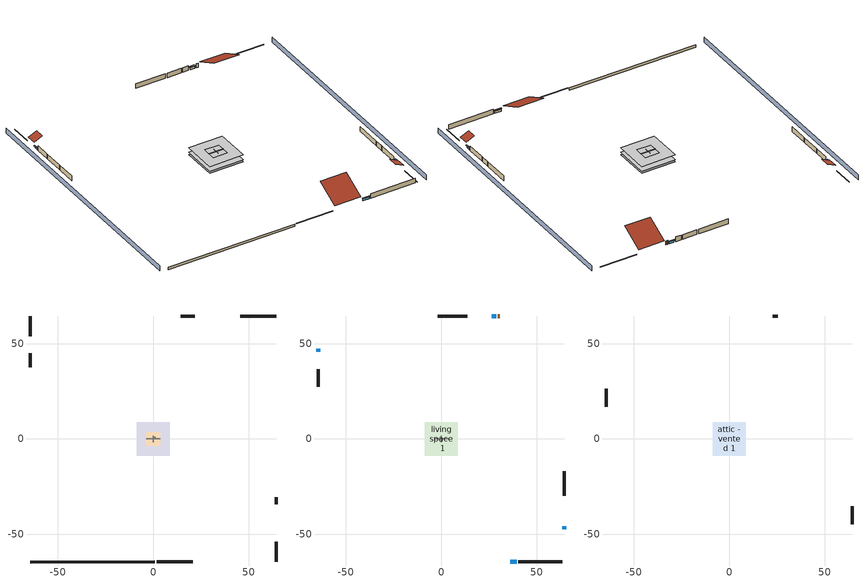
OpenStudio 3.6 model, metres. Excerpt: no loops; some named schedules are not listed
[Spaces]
garage 1
 floor foundation (Slab1 construction): -3.66,-3.66 -3.66,3.66 3.66,3.66 3.66,-3.66 z0
 wall outside (Wall1 construction): -64.44,44.91 -64.44,37.59 z0.3:2.74
 wall outside (Wall2 construction): 21.77,64.44 14.46,64.44 z0.3:2.74
 wall outside (Wall12 construction): 64.44,-34.23 64.44,-30.57 z0.3:2.74
 wall to living space 1 (Wall5 construction Reversed): -3.66,0 3.66,0 z0.3:2.74
 wall to living space 1 (Wall6 construction Reversed): 0,-1.83 0,1.83 z0.3:2.74
crawlspace - vented 1
 floor foundation (Slab2 construction): -8.77,-8.77 -8.77,8.77 8.77,8.77 8.77,-8.77 z-0.91
 wall outside (RimJoist1 construction): 1.83,-64.44 20.73,-64.44 z0.3:0.61
 wall outside (RimJoist2 construction): -64.44,64.44 -64.44,53.93 z0.3:0.61
 wall outside (RimJoist3 construction): 64.44,64.44 45.55,64.44 z0.3:0.61
 wall outside (RimJoist4 construction): 64.44,-64.44 64.44,-53.93 z0.3:0.61
 wall foundation (FoundationWall1 construction): -64.44,-64.44 0.91,-64.44 z-0.91:0.3
central ac airloop ret air space
 floor adiabatic (AdiabaticConst): 0,0 0,1 1,1 1,0 z0
 wall adiabatic (AdiabaticConst): 0,1 0,0 1,0 1,1 0,1 z0:1
 ceiling adiabatic (AdiabaticConst): 1,0 1,1 0,1 0,0 z1
living space 1
 floor to crawlspace - vented 1 (Floor2 construction): -8.77,-8.77 -8.77,8.77 8.77,8.77 8.77,-8.77 z0.3
 wall outside (Wall3 construction): 40.46,-64.44 63.51,-64.44 z0.3:2.74
 wall outside (Wall4 construction): -64.44,36.66 -64.44,27.29 z0.3:2.74
 wall outside (Wall7 construction): 13.53,64.44 -1.89,64.44 z0.3:2.74
 wall outside (Wall8 construction): 64.44,-29.64 64.44,-16.83 z0.3:2.74
 wall outside (AdiabaticWallConstruction): 36.26,-64.44 39.53,-64.44 z0.3:1.4; -64.44,47.33 -64.44,45.84 z0.3:1.28; 28.73,64.44 26.37,64.44 z0.3:1.37; 64.44,-47.33 64.44,-45.61 z0.3:1.46
 wall outside (AdiabaticWallConstruction 1): 30.58,64.44 29.66,64.44 z0.3:2.34
 window (WindowConstruction): 36.26,-64.44 39.53,-64.44 z0.3:1.4
 window (WindowConstruction 1): -64.44,47.33 -64.44,45.84 z0.3:1.28
 window (WindowConstruction 2): 28.73,64.44 26.37,64.44 z0.3:1.37
 window (WindowConstruction 3): 64.44,-47.33 64.44,-45.61 z0.3:1.46
 door (Door): 30.58,64.44 29.66,64.44 z0.3:2.34
attic - vented 1
 floor to garage 1 (Floor1 construction): -3.66,-3.66 -3.66,3.66 3.66,3.66 3.66,-3.66 z2.74
 floor to living space 1 (Floor3 construction Reversed): -8.77,-8.77 -8.77,8.77 8.77,8.77 8.77,-8.77 z2.74
 wall outside (Wall9 construction): -64.44,26.36 -64.44,16.84 z0.3:2.74
 wall outside (Wall10 construction): 64.44,-44.68 64.44,-35.16 z0.3:2.74
 wall outside (Wall11 construction): 25.45,64.44 22.7,64.44 z0.3:2.74
 roof outside (Roof1 construction): 35.33,-64.44,2.74 35.33,-52.22,8.86 21.66,-52.22,8.86 21.66,-64.44,2.74
 roof outside (Roof2 construction): -64.44,48.26,2.74 -60.21,48.26,4.86 -60.21,53,4.86 -64.44,53,2.74
 roof outside (Roof3 construction): 64.44,-48.26,2.74 60.21,-48.26,4.86 60.21,-53,4.86 64.44,-53,2.74
 roof outside (Roof4 construction): 31.51,64.44,2.74 31.51,52.72,8.61 44.62,52.72,8.61 44.62,64.44,2.74
shading: 36.26,-64.44 39.53,-64.44 z0.3:1.4; -64.44,47.33 -64.44,45.84 z0.3:1.28; 28.73,64.44 26.37,64.44 z0.3:1.37; 64.44,-47.33 64.44,-45.61 z0.3:1.46; 69.02,-64.44 69.02,64.44 / -69.02,64.44 -69.02,-64.44 z0:2.74; 39.83,-64.44 35.95,-64.44 35.95,-65.05 39.83,-65.05 z1.71; -64.44,45.53 -64.44,47.64 -65.05,47.64 -65.05,45.53 z1.58; 26.07,64.44 29.04,64.44 29.04,65.05 26.07,65.05 z1.68; 64.44,-45.3 64.44,-47.64 65.05,-47.64 65.05,-45.3 z1.77
[Site]
Danville Faa Ap_VA_USA: Latitude {deg}=36.57; Longitude {deg}=-79.33; Time Zone {hr}=-5; Elevation {m}=176; Terrain=Suburbs
[Site:GroundTemperature:Shallow]
10.9213, 9.12279, 8.97877, 9.83224, 13.2584, 16.6687, 19.6252, 21.4981, 21.6572, 20.1339, 17.2528, 13.9472
[Site:GroundTemperature:Deep]
15.1518, 15.1518, 15.1518, 15.1518, 15.1518, 15.1518, 15.1518, 15.1518, 15.1518, 15.1518, 15.1518, 15.1518
[Site:WaterMainsTemperature]
Calculation Method=Schedule; Temperature Schedule=mains temperature schedule
[Building]
Building 1
[Material] Roughness=Rough
Name | Thickness {m} | Conductivity {W/m-K} | Density {kg/m3} | Specific Heat {J/kg-K} | Thermal Absorptance | Solar Absorptance | Visible Absorptance
metal surfacing | 0.000508 | 50.0403 | 7801.74 | 460.57 | 0.9 | 0.9 | 0.9
roof rigid ins | 0.00396442 | 0.029427 | 32.04 | 1214.23 | 0.9 | 0.7 | 0.7
osb sheathing 0.5 in. | 0.0127 | 0.115458 | 512.64 | 1214.23 | 0.9 | 0.6 | 0.6
wood siding | 0.0254 | 0.102417 | 544.68 | 1172.36 | 0.9 | 0.85 | 0.85
osb sheathing 0.5 in. 1 | 0.0127 | 0.115458 | 512.64 | 1214.23 | 0.9 | 0.7 | 0.7
wall stud and cavity | 0.1397 | 0.727959 | 139.0536 | 1170.24 | 0.9 | 0.6 | 0.6
wall stud and cavity 1 | 0.1397 | 0.0951301 | 139.0536 | 1170.24 | 0.9 | 0.7 | 0.7
gypsum board | 0.0127 | 0.160291 | 801 | 837.4 | 0.9 | 0.6 | 0.6
osb sheathing 0.5 in. 2; osb sheathing 0.5 in. 3 | 0.0127 | 0.115458 | 512.64 | 1214.23
wall stud and cavity 2 | 0.1397 | 0.0856282 | 139.0536 | 1170.24 | 0.9 | 0.7 | 0.7
rim joist stud and cavity | 0.0508 | 0.178688 | 50.32683 | 1063.81 | 0.9 | 0.6 | 0.6
ceiling stud and cavity | 0.1397 | 1.39189 | 65.682 | 1177.47 | 0.9 | 0.7 | 0.7
floor stud and cavity | 0.1397 | 0.236196 | 92.3553 | 1139.71 | 0.9 | 0.7 | 0.7
floor rigid ins | 0.051816 | 0.029427 | 32.04 | 1214.23 | 0.9 | 0.7 | 0.7
osb sheathing 0.75 in. | 0.01905 | 0.115458 | 512.64 | 1214.23 | 0.9 | 0.7 | 0.7
floor covering | 0.0127 | 0.0433444 | 54.468 | 1339.84 | 0.9 | 0.6 | 0.6
ceiling loosefill ins | 0.169333 | 0.0480833 | 16.02 | 1046.75 | 0.9 | 0.7 | 0.7
ceiling stud and cavity 1 | 0.1397 | 0.0824711 | 65.682 | 1177.47 | 0.9 | 0.7 | 0.7
concrete 4.0 in. | 0.1016 | 1.803125 | 2242.8 | 837.4 | 0.9 | 0.7 | 0.7
concrete 8.0 in. | 0.2032 | 1.803125 | 2242.8 | 837.4 | 0.9 | 0.7 | 0.7
soil 0.5 in. | 0.0127 | 1.731 | 1842.3 | 418.7 | 0.9 | 0.7 | 0.7
wood siding 1; wood siding 2 | 0.0254 | 0.102417 | 544.68 | 1172.36
wall rigid ins | 0.512978 | 0.029427 | 32.04 | 1214.23 | 0.9 | 0.7 | 0.7
wall stud and cavity 3 | 0.0889 | 0.380278 | 52.3479 | 1209.89 | 0.9 | 0.7 | 0.7
door material | 0.04445 | 0.0612267 | 512.64 | 1214.23 | 0.9 | 0.7 | 0.7
wall stud and cavity 4 | 0.0889 | 0.391764 | 83.0341 | 1211.67 | 0.9 | 0.7 | 0.7
furniture material living space 1; furniture material garage 1 | 0.1524 | 0.115458 | 640.8 | 1214.23 | 0.9 | 0.6 | 0.6
[Construction]
Roof1 construction; Roof2 construction; Roof3 construction; Roof4 construction: metal surfacing, roof rigid ins, osb sheathing 0.5 in.
Wall1 construction; Wall2 construction; Wall9 construction; Wall10 construction; Wall11 construction; Wall12 construction: wood siding, osb sheathing 0.5 in. 1, wall stud and cavity
Wall3 construction; Wall4 construction; Wall7 construction; Wall8 construction: wood siding, osb sheathing 0.5 in. 1, wall stud and cavity 1, gypsum board
Wall5 construction Reversed: gypsum board, wall stud and cavity 2, osb sheathing 0.5 in. 2
Wall6 construction Reversed: gypsum board, wall stud and cavity 2, osb sheathing 0.5 in. 3
RimJoist1 construction; RimJoist2 construction; RimJoist3 construction; RimJoist4 construction: wood siding, rim joist stud and cavity
Floor1 construction: ceiling stud and cavity
Floor2 construction: floor stud and cavity, floor rigid ins, osb sheathing 0.75 in., floor covering
Floor3 construction Reversed: gypsum board, ceiling stud and cavity 1, ceiling loosefill ins
Slab1 construction: concrete 4.0 in.
FoundationWall1 construction: concrete 8.0 in.
Slab2 construction: soil 0.5 in.
WindowConstruction; WindowConstruction 1; WindowConstruction 2; WindowConstruction 3: WindowMaterial
AdiabaticWallConstruction: wood siding 1, wall rigid ins, wall stud and cavity 3, gypsum board
Door: door material
AdiabaticWallConstruction 1: wood siding 2, wall rigid ins, wall stud and cavity 3, gypsum board
PartitionWallConstruction: gypsum board, wall stud and cavity 4, gypsum board
furniture construction living space 1: furniture material living space 1
furniture construction garage 1: furniture material garage 1
AdiabaticConst: Adiabatic
[WindowMaterial:SimpleGlazingSystem]
WindowMaterial: U-Factor {W/m2-K}=2.78222; Solar Heat Gain Coefficient=0.56
[Material:NoMass]
Adiabatic: Roughness=Rough; Thermal Resistance {m2-K/W}=176.1
[ThermalZone] Use Ideal Air Loads=No
Name | Volume {m3} | Thermostat
living space | 749.83 | living space temperature setpoint
attic - vented | 511.285
garage | 130.484
crawlspace - vented | 374.915
central ac airloop ret air zone | 1
[Sizing:Zone] Zone Cooling Design Supply Air Temperature Input Method=SupplyAirTemperature; Zone Cooling Design Supply Air Temperature {C}=14; Zone Cooling Design Supply Air Temperature Difference {deltaC}=11.11; Zone Heating Design Supply Air Temperature Input Method=SupplyAirTemperature; Zone Heating Design Supply Air Temperature {C}=40; Zone Heating Design Supply Air Temperature Difference {deltaC}=11.11; Zone Cooling Design Supply Air Humidity Ratio {kg-H2O/kg-air}=0.0085; Zone Heating Design Supply Air Humidity Ratio {kg-H2O/kg-air}=0.008; Cooling Design Air Flow Method=DesignDay; Heating Design Air Flow Method=DesignDay; Account for Dedicated Outdoor Air System=No; Dedicated Outdoor Air System Control Strategy=NeutralSupplyAir; Dedicated Outdoor Air Low Setpoint Temperature for Design {C}=autosize; Dedicated Outdoor Air High Setpoint Temperature for Design {C}=autosize; Zone Load Sizing Method=Sensible Load Only No Latent Load; Zone Latent Cooling Design Supply Air Humidity Ratio Input Method=HumidityRatioDifference; Zone Cooling Design Supply Air Humidity Ratio Difference {kgWater/kgDryAir}=0.005; Zone Latent Heating Design Supply Air Humidity Ratio Input Method=HumidityRatioDifference; Zone Humidification Design Supply Air Humidity Ratio Difference {kgWater/kgDryAir}=0.005
attic - vented; garage; crawlspace - vented; central ac airloop ret air zone
[Space]
Name | Thermal Zone
living space 1 | living space
attic - vented 1 | attic - vented
garage 1 | garage
crawlspace - vented 1 | crawlspace - vented
central ac airloop ret air space | central ac airloop ret air zone
[ThermostatSetpoint:DualSetpoint]
living space temperature setpoint: Heating Setpoint Temperature Schedule=heating setpoint; Cooling Setpoint Temperature Schedule=cooling setpoint
[Foundation:Kiva] Wall Depth Below Slab {m}=0.2032
Name | Initial Indoor Air Temperature {C} | Wall Height Above Grade {m}
Foundation Kiva 1 | 8.52361 | 0.1016
Foundation Kiva 2 | 4.11569 | 0.3048
[Foundation:Kiva:Settings]
Soil Conductivity {W/m-K}=1.731; Soil Density {kg/m3}=1842.3; Soil Specific Heat {J/kg-K}=418.7; Ground Solar Absorptivity=0.9; Ground Thermal Absorptivity=0.9; Ground Surface Roughness {m}=0.03; Far-Field Width {m}=40; Deep-Ground Boundary Condition=ZeroFlux; Deep-Ground Depth {m}=40; Minimum Cell Dimension {m}=0.2; Maximum Cell Growth Coefficient=3; Simulation Timestep=Timestep
[SurfaceProperty:ExposedFoundationPerimeter] Exposed Perimeter Calculation Method=TotalExposedPerimeter
Name | Total Exposed Perimeter {m}
Slab1 | 18.288
Slab2 | 65.34912
[EnergyManagementSystem:Actuator]
Name | Actuated Component | Actuated Component Type | Actuated Component Control Type | Zone or Space
fixedwindow0_actuator | Window1 | Surface | View Factor To Ground
fixedwindow1_actuator | Window2 | Surface | View Factor To Ground
fixedwindow2_actuator | Window3 | Surface | View Factor To Ground
fixedwindow3_actuator | Window4 | Surface | View Factor To Ground
water_heater_ec_adj_act | water heater EC adjustment | OtherEquipment | Power Level | living space 1
central_ac_airloop_0_SupSensLkToLv_equip_act | central_ac_airloop_0_SupSensLkToLv equip | OtherEquipment | Power Level | living space 1
central_ac_airloop_0_SupLatLkToLv_equip_act | central_ac_airloop_0_SupLatLkToLv equip | OtherEquipment | Power Level | living space 1
central_ac_airloop_0_SupCondToLv_equip_act | central_ac_airloop_0_SupCondToLv equip | OtherEquipment | Power Level | living space 1
central_ac_airloop_0_RetCondToRP_equip_act | central_ac_airloop_0_RetCondToRP equip | OtherEquipment | Power Level | central ac airloop ret air space
central_ac_airloop_0_RetSensLkToRP_equip_act | central_ac_airloop_0_RetSensLkToRP equip | OtherEquipment | Power Level | central ac airloop ret air space
central_ac_airloop_0_RetLatLkToRP_equip_act | central_ac_airloop_0_RetLatLkToRP equip | OtherEquipment | Power Level | central ac airloop ret air space
central_ac_airloop_0_SupCondToDZ_equip_act | central_ac_airloop_0_SupCondToDZ equip | OtherEquipment | Power Level | crawlspace - vented 1
central_ac_airloop_0_RetCondToDZ_equip_act | central_ac_airloop_0_RetCondToDZ equip | OtherEquipment | Power Level | crawlspace - vented 1
central_ac_airloop_0_SupSensLkToDZ_equip_act | central_ac_airloop_0_SupSensLkToDZ equip | OtherEquipment | Power Level | crawlspace - vented 1
central_ac_airloop_0_SupLatLkToDZ_equip_act | central_ac_airloop_0_SupLatLkToDZ equip | OtherEquipment | Power Level | crawlspace - vented 1
central_ac_airloop_0_ZoneMixDZToLv_mix_act | central_ac_airloop_0_ZoneMixDZToLv mix | ZoneMixing | Air Exchange Flow Rate
central_ac_airloop_0_ZoneMixLvToDZ_mix_act | central_ac_airloop_0_ZoneMixLvToDZ mix | ZoneMixing | Air Exchange Flow Rate
natural_vent_flow_act | natural vent flow | Zone Infiltration | Air Exchange Flow Rate
whole_house_fan_flow_act | whole house fan flow | Zone Infiltration | Air Exchange Flow Rate
whole_house_fan_act | whole house fan | ElectricEquipment | Electricity Rate | living space 1
whole_house_fan_mix_act | whole house fan mix | ZoneMixing | Air Exchange Flow Rate
mech_vent_house_fan_cfis_act | mech vent house fan cfis | ElectricEquipment | Electricity Rate | living space 1
infil_flow_act | infil flow | Zone Infiltration | Air Exchange Flow Rate
mech_vent_house_fan_sensible_load_equip_act | mech vent house fan sensible load equip | OtherEquipment | Power Level | living space 1
mech_vent_house_fan_latent_load_equip_act | mech vent house fan latent load equip | OtherEquipment | Power Level | living space 1
[EnergyManagementSystem:Sensor]
Name | Output Variable or Output Meter Index Key | Output Variable or Output Meter
fixedwindow_shading_coefficient | trans schedule winter=0.85 summer=0.7 | Schedule Value
cool_season | cooling season schedule | Schedule Value
out_pb_s |  | Site Outdoor Air Barometric Pressure
out_wt_s |  | Site Outdoor Air Humidity Ratio
site_vw_s |  | Site Wind Speed
central_ac_airloop_AH_MFR_s | Node 7 | System Node Mass Flow Rate
central_ac_airloop_AH_VFR_s | Node 7 | System Node Current Density Volume Flow Rate
central_ac_airloop_AH_Tout_s | Node 7 | System Node Temperature
central_ac_airloop_AH_Wout_s | Node 7 | System Node Humidity Ratio
central_ac_airloop_RA_T_s | Node 10 | System Node Temperature
central_ac_airloop_Ra_W_s | Node 10 | System Node Humidity Ratio
central_ac_airloop_0_DZ_T_s | crawlspace - vented | Zone Air Temperature
central_ac_airloop_0_DZ_W_s | crawlspace - vented | Zone Mean Air Humidity Ratio
natural_vent_s | natural vent schedule | Schedule Value
htg_sp_s | heating setpoint | Schedule Value
clg_sp_s | cooling setpoint | Schedule Value
mech_vent_range_fan_0_sch_s | mech vent range fan 0 schedule | Schedule Value
mech_vent_bath_fan_0_sch_s | mech vent bath fan 0 schedule | Schedule Value
clothes_dryer_exhaust_0_sch_s | clothes_dryer | Schedule Value
htg_load_liv |  | Heating:EnergyTransfer:Zone:LIVING SPACE
clg_load_liv |  | Cooling:EnergyTransfer:Zone:LIVING SPACE
htg_load_tot |  | Heating:EnergyTransfer
clg_load_tot |  | Cooling:EnergyTransfer
[EnergyManagementSystem:Program]
fixedwindow_view_factor_to_ground_program: Set fixedwindow0_actuator = 0.5*fixedwindow_shading_coefficient; Set fixedwindow1_actuator = 0.5*fixedwindow_shading_coefficient; Set fixedwindow2_actuator = 0.5*fixedwindow_shading_coefficient; Set fixedwindow3_actuator = 0.5*fixedwindow_shading_coefficient
central_ac_supply_fan_disaggregate_program: Set central_ac_supply_fan_clg = 0; If central_ac_clg_coil_s > 0; Set central_ac_supply_fan_clg = central_ac_supply_fan_s; EndIf
unit_heater_supply_fan_disaggregate_program: Set unit_heater_supply_fan_primary_htg = 0; If unit_heater_htg_coil_s > 0; Set unit_heater_supply_fan_primary_htg = unit_heater_supply_fan_s; EndIf
water_heater_EC_adj: Set dhw_e_cons = water_heater_energy + water_heater_on_cycle_parasitic + water_heater_off_cycle_parasitic; Set water_heater_ec_adj_act = 0.0 * dhw_e_cons; Set ec_adj_energy = water_heater_ec_adj_act * 3600 * SystemTimeStep
central_ac_airloop_0_duct_program: Set central_ac_airloop_AH_MFR = central_ac_airloop_AH_MFR_s; Set central_ac_airloop_Fan_RTF = 0; Set central_ac_airloop_Fan_RTF = central_ac_airloop_Fan_RTF + central_ac_airloop_Fan_RTF_s; Set central_ac_airloop_AH_VFR = central_ac_airloop_AH_VFR_s; Set central_ac_airloop_AH_Tout = central_ac_airloop_AH_Tout_s; Set central_ac_airloop_AH_Wout = central_ac_airloop_AH_Wout_s; Set central_ac_airloop_RA_T = central_ac_airloop_RA_T_s; Set central_ac_airloop_Ra_W = central_ac_airloop_Ra_W_s; Set central_ac_airloop_0_DZ_T = central_ac_airloop_0_DZ_T_s; Set central_ac_airloop_0_DZ_W = central_ac_airloop_0_DZ_W_s; Run central_ac_airloop_0_duct_subroutine; Set central_ac_airloop_0_SupSensLkToLv_equip_act = central_ac_airloop_0_SupSensLkToLv; Set central_ac_airloop_0_SupLatLkToLv_equip_act = central_ac_airloop_0_SupLatLkToLv; Set central_ac_airloop_0_SupCondToLv_equip_act = central_ac_airloop_0_SupCondToLv; Set central_ac_airloop_0_RetSensLkToRP_equip_act = central_ac_airloop_0_RetSensLkToRP; Set central_ac_airloop_0_RetLatLkToRP_equip_act = central_ac_airloop_0_RetLatLkToRP; Set central_ac_airloop_0_RetCondToRP_equip_act = central_ac_airloop_0_RetCondToRP; Set central_ac_airloop_0_RetCondToDZ_equip_act = central_ac_airloop_0_RetCondToDZ; Set central_ac_airloop_0_SupCondToDZ_equip_act = central_ac_airloop_0_SupCondToDZ; Set central_ac_airloop_0_SupSensLkToDZ_equip_act = central_ac_airloop_0_SupSensLkToDZ; Set central_ac_airloop_0_SupLatLkToDZ_equip_act = central_ac_airloop_0_SupLatLkToDZ; Set central_ac_airloop_0_ZoneMixDZToLv_mix_act = central_ac_airloop_0_ZoneMixDZToLv; Set central_ac_airloop_0_ZoneMixLvToDZ_mix_act = central_ac_airloop_0_ZoneMixLvToDZ
natural_vent_program: Set Tin = airflow_tin_s; Set Tout = airflow_tt_s; Set Wout = out_wt_s; Set Pbar = out_pb_s; Set Phiout = (@RhFnTdbWPb Tout Wout Pbar); Set MaxHR = 0.0115; Set MaxRH = 0.7; Set Tnvsp = (htg_sp_s + clg_sp_s) / 2; Set NVavail = natural_vent_s; Set ClgSsnAvail = cool_season; Set natural_vent_flow_act = 0; Set whole_house_fan_flow_act = 0; Set whole_house_fan_mix_act = 0; Set whole_house_fan_act = 0; If ((Wout < MaxHR) && (Phiout < MaxRH) && (Tin > Tout) && (Tin > Tnvsp) && (ClgSsnAvail > 0)); Set WHF_Flow = 0; Set Adj = (Tin-Tnvsp)/(Tin-Tout); Set Adj = (@Min Adj 1); Set Adj = (@Max Adj 0); If (WHF_Flow > 0); Set whole_house_fan_flow_act = WHF_Flow*Adj; Set whole_house_fan_mix_act = WHF_Flow*Adj; Set WHF_W = 0; Set whole_house_fan_act = WHF_W*Adj; ElseIf (NVavail > 0); Set NVArea = 3843.0085720320003; Set Cs = 8.963020389461627e-05; Set Cw = 6.158219665777789e-05; Set Tdiff = Tin-Tout; Set dT = (@Abs Tdiff); Set Vwind = site_vw_s; Set SGNV = NVArea*Adj*((((Cs*dT)+(Cw*(Vwind^2)))^0.5)/1000); Set MaxNV = 4.165722765312; Set natural_vent_flow_act = (@Min SGNV MaxNV); EndIf; EndIf
infil_program: Set p_m = 0.14; Set p_s = 0.22; Set s_m = 270; Set s_s = 370; Set z_m = 9.99744; Set z_s = 2.4384; Set f_t = (((s_m/z_m)^p_m)*((z_s/s_s)^p_s)); Set Tdiff = airflow_tin_s-airflow_tt_s; Set dT = @Abs Tdiff; Set c = 0.1148; Set Cs = 0.07; Set Cw = 0.1254; Set n = 0.65; Set sft = (f_t*0.7000000000000001); Set temp1 = ((c*Cw)*((sft*site_vw_s)^(2*n)))^2; Set Qinf = (((c*Cs*(dT^n))^2)+temp1)^0.5; Set Qinf = (@Max Qinf 0); Set mech_vent_house_fan_sensible_load_equip_act = 0.0; Set mech_vent_house_fan_latent_load_equip_act = 0.0; Set OASupInPb = out_pb_s; Set OASupInTemp = airflow_tt_s; Set OASupInW = out_wt_s; Set OASupRho = (@RhoAirFnPbTdbW OASupInPb OASupInTemp OASupInW); Set OASupCp = (@CpAirFnW OASupInW); Set OASupInEnth = (@HFnTdbW OASupInTemp OASupInW); Set ZoneTemp = airflow_tin_s; Set ZoneW = airflow_win_s; Set ZoneCp = (@CpAirFnW ZoneW); Set ZoneAirEnth = (@HFnTdbW ZoneTemp ZoneW); Set mech_vent_house_fan_cfis_act = 0.0; Set QWHV_cfis_sup = 0.0; Set QWHV_cfis_suppl_sup = 0.0; Set QWHV_cfis_suppl_exh = 0.0; Set Qrange = 0; Set Qrange = Qrange + 0.04719 * mech_vent_range_fan_0_sch_s; Set Qbath = 0; Set Qbath = Qbath + 0.07079 * mech_vent_bath_fan_0_sch_s; Set Qdryer = 0; Set Qdryer = Qdryer + 0.13885 * clothes_dryer_exhaust_0_sch_s; Set QWHV_sup = 0.0; Set QWHV_exh = 0.0; Set Qexhaust = Qrange + Qbath + Qdryer + QWHV_exh + QWHV_cfis_suppl_exh; Set Qsupply = QWHV_sup + QWHV_cfis_sup + QWHV_cfis_suppl_sup; Set Qfan = (@Max Qexhaust Qsupply); If Qfan > 0; Set Qavg = ((Qexhaust + Qsupply) / 2.0); If ((@Abs (Qexhaust - Qavg)) / Qavg) <= 0.1; Set phi = 1; Else; Set phi = (Qinf / (Qinf + Qfan)); EndIf; Set Qinf_adj = phi * Qinf; Else; Set Qinf_adj = Qinf; EndIf; Set infil_flow_act = Qinf_adj; Set Qload = Qfan; Set Effectiveness_Sens = 0.0; Set Effectiveness_Lat = 0.0; Set Fan_MFR = Qload * OASupRho; Set ZoneInEnth = OASupInEnth; Set ZoneInTemp = OASupInTemp; Set FanTotalToLv = Fan_MFR * (ZoneInEnth - ZoneAirEnth); Set FanSensToLv = Fan_MFR * ZoneCp * (ZoneInTemp - ZoneTemp); Set FanLatToLv = FanTotalToLv - FanSensToLv; Set mech_vent_house_fan_sensible_load_equip_act = mech_vent_house_fan_sensible_load_equip_act + FanSensToLv; Set mech_vent_house_fan_latent_load_equip_act = mech_vent_house_fan_latent_load_equip_act + FanLatToLv
unmet_hours_program: Set htg_unmet_hours = 0; Set clg_unmet_hours = 0; If ((DayOfYear >= 1) && (DayOfYear <= 365)); Set htg_unmet_hours = htg_unmet_hours + zone_htg_unmet_s; EndIf; If ((DayOfYear >= 1) && (DayOfYear <= 365)); Set clg_unmet_hours = clg_unmet_hours + zone_clg_unmet_s; EndIf
total_loads_program: Set loads_htg_tot = 0; Set loads_clg_tot = 0; If htg_load_liv > 0; Set loads_htg_tot = (htg_load_tot - clg_load_tot) * 1.0; ElseIf clg_load_liv > 0; Set loads_clg_tot = (clg_load_tot - htg_load_tot) * 1.0; EndIf
[EnergyManagementSystem:ProgramCallingManager]
fixedwindow_view_factor_to_ground_program calling manager: BeginZoneTimestepAfterInitHeatBalance; fixedwindow_view_factor_to_ground_program
central ac supply fan disaggregate program calling manager: EndOfSystemTimestepBeforeHVACReporting; central_ac_supply_fan_disaggregate_program
unit heater supply fan disaggregate program calling manager: EndOfSystemTimestepBeforeHVACReporting; unit_heater_supply_fan_disaggregate_program
water heater EC_adj ProgramManager: EndOfSystemTimestepBeforeHVACReporting; water_heater_EC_adj
central_ac_airloop_0_duct_program calling manager: EndOfSystemTimestepAfterHVACReporting; central_ac_airloop_0_duct_program
natural_vent_program calling manager: BeginZoneTimestepAfterInitHeatBalance; natural_vent_program
infil_program calling manager: BeginZoneTimestepAfterInitHeatBalance; infil_program
unmet_hours_program calling manager: EndOfZoneTimestepBeforeZoneReporting; unmet_hours_program
total_loads_program calling manager: EndOfZoneTimestepAfterZoneReporting; total_loads_program
[InternalMass:Definition] Design Level Calculation Method=SurfaceArea
Name | Construction | Surface Area {m2}
partition wall mass | PartitionWallConstruction | 307.509
furniture mass living space 1 | furniture construction living space 1 | 123.004
furniture mass garage 1 | furniture construction garage 1 | 5.35122
[InternalMass] Multiplier=1
Name | Internal Mass Definition | Space or SpaceType
partition wall mass | partition wall mass | living space 1
furniture mass living space 1 | furniture mass living space 1 | living space 1
furniture mass garage 1 | furniture mass garage 1 | garage 1
[External:File]
External File 1: File=C:/Users/ylou2/Desktop/resstock-3.1.0/national_baseline/run4/run/in.schedules.csv
[People:Definition]
occupants: Number of People Calculation Method=People; Number of People {people}=2; Fraction Radiant=0.314171; Sensible Heat Fraction=0.56303; Carbon Dioxide Generation Rate {m3/s-W}=0; Enable ASHRAE 55 Comfort Warnings=No; Mean Radiant Temperature Calculation Type=ZoneAveraged
[People]
occupants: People Definition=occupants; Space or SpaceType=living space 1; Number of People Schedule=occupants; Activity Level Schedule=occupants activity schedule; Multiplier=1
[EnergyManagementSystem:OutputVariable] Type of Data in Variable=Summed; Update Frequency=SystemTimestep; Units=J
Name | EMS Variable | EMS Program or Subroutine
central ac supply fan clg disaggregate | central_ac_supply_fan_clg | central_ac_supply_fan_disaggregate_program
unit heater supply fan htg primary disaggregate | unit_heater_supply_fan_primary_htg | unit_heater_supply_fan_disaggregate_program
water heater EC adjustment outvar | ec_adj_energy | water_heater_EC_adj
[ElectricEquipment:Definition] Design Level Calculation Method=EquipmentLevel
Name | Design Level {W} | Fraction Latent | Fraction Radiant | Fraction Lost
ceiling fan | 20.9507 | 0 | 0.558 | 0
clothes washer | 392.924 | 0.03 | 0.162 | 0.7
clothes dryer | 288.295 | 0.0164787 | 0.0801128 | 0.85
fridge | 65.0889 | 0 | 0.6 | 0
cooking range | 67.1987 | 0.161847 | 0.382892 | 0.2
misc plug loads | 596.314 | 0.021 | 0.558 | 0.049
whole house fan; mech vent house fan | 0 | 0 | 0 | 1
mech vent house fan cfis | 0 | 0 | 0 | 0
mech vent range fan 0 | 30 | 0 | 0 | 1
mech vent bath fan 0 | 45 | 0 | 0 | 1
[ElectricEquipment] Space or SpaceType=living space 1
Name | Electric Equipment Definition | Schedule
ceiling fan | ceiling fan | ceiling_fan
clothes washer | clothes washer | clothes_washer
clothes dryer | clothes dryer | clothes_dryer
fridge | fridge | fridge
cooking range | cooking range | cooking_range
misc plug loads | misc plug loads | plug_loads_other
whole house fan | whole house fan | Always On Discrete
mech vent house fan | mech vent house fan | mech vent house fan schedule
mech vent house fan cfis | mech vent house fan cfis | mech vent house fan cfis schedule
mech vent range fan 0 | mech vent range fan 0 | mech vent range fan 0 schedule
mech vent bath fan 0 | mech vent bath fan 0 | mech vent bath fan 0 schedule
[OtherEquipment:Definition] Design Level Calculation Method=EquipmentLevel
Name | Design Level {W} | Fraction Latent | Fraction Radiant | Fraction Lost
water heater EC adjustment | 0.01 | 0 | 0 | 1
clothes dryer 2 | 3830.05 | 0.0164787 | 0.0801128 | 0.85
cooking range 2 | 1969.4 | 0.161847 | 0.382892 | 0.2
water sensible | -272.176 | 0 | 0.6 | 0
water latent | 276.169 | 1 | 0 | 0
central_ac_airloop_0_SupSensLkToLv equip; central_ac_airloop_0_SupCondToLv equip; central_ac_airloop_0_RetCondToRP equip; central_ac_airloop_0_RetSensLkToRP equip; central_ac_airloop_0_SupCondToDZ equip; central_ac_airloop_0_RetCondToDZ equip; central_ac_airloop_0_SupSensLkToDZ equip; mech vent house fan sensible load equip | 0 | 0 | 0 | 0
central_ac_airloop_0_SupLatLkToLv equip; central_ac_airloop_0_RetLatLkToRP equip; central_ac_airloop_0_SupLatLkToDZ equip; mech vent house fan latent load equip | 0 | 1 | 0 | 0
[OtherEquipment]
Name | Other Equipment Definition | Space or SpaceType | Schedule | Fuel Type
water heater EC adjustment | water heater EC adjustment | living space 1 | Always On Discrete | NaturalGas
clothes dryer 1 | clothes dryer 2 | living space 1 | clothes_dryer | NaturalGas
cooking range 1 | cooking range 2 | living space 1 | cooking_range | NaturalGas
water sensible | water sensible | living space 1 | hot_water_fixtures | None
water latent | water latent | living space 1 | hot_water_fixtures | None
central_ac_airloop_0_SupSensLkToLv equip | central_ac_airloop_0_SupSensLkToLv equip | living space 1 | Always On Discrete | None
central_ac_airloop_0_SupLatLkToLv equip | central_ac_airloop_0_SupLatLkToLv equip | living space 1 | Always On Discrete | None
central_ac_airloop_0_SupCondToLv equip | central_ac_airloop_0_SupCondToLv equip | living space 1 | Always On Discrete | None
central_ac_airloop_0_RetCondToRP equip | central_ac_airloop_0_RetCondToRP equip | central ac airloop ret air space | Always On Discrete | None
central_ac_airloop_0_RetSensLkToRP equip | central_ac_airloop_0_RetSensLkToRP equip | central ac airloop ret air space | Always On Discrete | None
central_ac_airloop_0_RetLatLkToRP equip | central_ac_airloop_0_RetLatLkToRP equip | central ac airloop ret air space | Always On Discrete | None
central_ac_airloop_0_SupCondToDZ equip | central_ac_airloop_0_SupCondToDZ equip | crawlspace - vented 1 | Always On Discrete | None
central_ac_airloop_0_RetCondToDZ equip | central_ac_airloop_0_RetCondToDZ equip | crawlspace - vented 1 | Always On Discrete | None
central_ac_airloop_0_SupSensLkToDZ equip | central_ac_airloop_0_SupSensLkToDZ equip | crawlspace - vented 1 | Always On Discrete | None
central_ac_airloop_0_SupLatLkToDZ equip | central_ac_airloop_0_SupLatLkToDZ equip | crawlspace - vented 1 | Always On Discrete | None
mech vent house fan sensible load equip | mech vent house fan sensible load equip | living space 1 | Always On Discrete | None
mech vent house fan latent load equip | mech vent house fan latent load equip | living space 1 | Always On Discrete | None
[WaterUse:Equipment:Definition]
clothes washer: Peak Flow Rate {m3/s}=1.31329e-06
[WaterUse:Equipment]
Name | Water Use Equipment Definition | Flow Rate Fraction Schedule
dhw fixtures | dhw fixtures | hot_water_fixtures
dhw distribution waste | dhw distribution waste | hot_water_fixtures
clothes washer | clothes washer | hot_water_clothes_washer
[Lights:Definition] Design Level Calculation Method=LightingLevel; Fraction Radiant=0.6; Fraction Visible=0.2; Return Air Fraction=0
Name | Lighting Level {W}
interior lighting | 1606.26
garage lighting | 48.2442
[Lights] Fraction Replaceable=1
Name | Lights Definition | Space or SpaceType | Schedule
interior lighting | interior lighting | living space 1 | lighting_interior
garage lighting | garage lighting | garage 1 | lighting_garage
[Exterior:Lights:Definition]
exterior lighting: Design Level {W}=95.9975
[Exterior:Lights]
exterior lighting: Exterior Lights Definition=exterior lighting; Schedule=exterior lighting schedule
[AirLoopHVAC:ReturnPlenum]
Air Loop HVAC Return Plenum 1: ThermalZone=central ac airloop ret air zone
[ZoneMixing] Schedule=Always On Continuous; Design Flow Rate Calculation Method=Flow/Zone; Design Flow Rate {m3/s}=0
Name | Zone or Space | Source Zone or Space
central_ac_airloop_0_ZoneMixDZToLv mix | living space | crawlspace - vented
central_ac_airloop_0_ZoneMixLvToDZ mix | crawlspace - vented | living space
whole house fan mix | attic - vented | living space
[SpaceInfiltration:DesignFlowRate] Schedule=Always On Discrete
Name | Space or SpaceType | Design Flow Rate Calculation Method | Design Flow Rate {m3/s} | Air Changes per Hour {1/hr} | Constant Term Coefficient | Temperature Term Coefficient | Velocity Term Coefficient | Velocity Squared Term Coefficient
natural vent flow; whole house fan flow; infil flow | living space 1 | Flow/Space | 0
infil|crawlspace - vented 1 | crawlspace - vented 1 | AirChanges/Hour |  | 2.3519 | 1 | 0 | 0 | 0
[SpaceInfiltration:EffectiveLeakageArea] Schedule=Always On Discrete
Name | Space or SpaceType | Effective Air Leakage Area {cm2} | Stack Coefficient | Wind Coefficient
infil|garage 1 | garage 1 | 214.072 | 0.000145201 | 4.64657e-05
infil|attic - vented 1 | attic - vented 1 | 12032.8 | 0.000594295 | 4.57671e-05
[Schedule:Ruleset]
Name | Default Day Schedule
heating setpoint | heating setpoint default day
cooling setpoint | cooling setpoint default day
fridge | fridge default day
exterior lighting schedule | exterior lighting schedule default day
mech vent range fan 0 schedule | mech vent range fan 0 schedule default day
mech vent bath fan 0 schedule | mech vent bath fan 0 schedule default day
[Schedule:Day]
heating setpoint default day; cooling setpoint default day; fridge default day; exterior lighting schedule default day; mech vent range fan 0 schedule default day; mech vent bath fan 0 schedule default day: 24, 0, 0
heating setpoint allday1: 3, 0, 19.4444, 12, 0, 17.7778, 24, 0, 19.4444
cooling setpoint allday1: 24, 0, 22.2222
fridge allday1; fridge allday12: 1, 0, 0.610949, 2, 0, 0.595675, 3, 0, 0.580401, 4, 0, 0.565128, 6, 0, 0.549854, 7, 0, 0.580401, 8, 0, 0.610949, 10, 0, 0.626223, 12, 0, 0.610949, 15, 0, 0.641496, 16, 0, 0.626223, 17, 0, 0.672044, 18, 0, 0.733139, 19, 0, 0.763686, 20, 0, 0.733139, 21, 0, 0.717865, 22, 0, 0.702591, 23, 0, 0.672044, 24, 0, 0.626223
fridge allday2: 1, 0, 0.609489, 2, 0, 0.594252, 3, 0, 0.579015, 4, 0, 0.563777, 6, 0, 0.54854, 7, 0, 0.579015, 8, 0, 0.609489, 10, 0, 0.624726, 12, 0, 0.609489, 15, 0, 0.639964, 16, 0, 0.624726, 17, 0, 0.670438, 18, 0, 0.731387, 19, 0, 0.761861, 20, 0, 0.731387, 21, 0, 0.71615, 22, 0, 0.700912, 23, 0, 0.670438, 24, 0, 0.624726
fridge allday3: 1, 0, 0.791241, 2, 0, 0.77146, 3, 0, 0.751679, 4, 0, 0.731898, 6, 0, 0.712117, 7, 0, 0.751679, 8, 0, 0.791241, 10, 0, 0.811022, 12, 0, 0.791241, 15, 0, 0.830803, 16, 0, 0.811022, 17, 0, 0.870365, 18, 0, 0.949489, 19, 0, 0.989051, 20, 0, 0.949489, 21, 0, 0.929708, 22, 0, 0.909927, 23, 0, 0.870365, 24, 0, 0.811022
fridge allday6: 1, 0, 0.8, 2, 0, 0.78, 3, 0, 0.76, 4, 0, 0.74, 6, 0, 0.72, 7, 0, 0.76, 8, 0, 0.8, 10, 0, 0.82, 12, 0, 0.8, 15, 0, 0.84, 16, 0, 0.82, 17, 0, 0.88, 18, 0, 0.96, 19, 0, 1, 20, 0, 0.96, 21, 0, 0.94, 22, 0, 0.92, 23, 0, 0.88, 24, 0, 0.82
fridge allday10: 1, 0, 0.679562, 2, 0, 0.662573, 3, 0, 0.645584, 4, 0, 0.628595, 6, 0, 0.611606, 7, 0, 0.645584, 8, 0, 0.679562, 10, 0, 0.696551, 12, 0, 0.679562, 15, 0, 0.71354, 16, 0, 0.696551, 17, 0, 0.747518, 18, 0, 0.815474, 19, 0, 0.849453, 20, 0, 0.815474, 21, 0, 0.798485, 22, 0, 0.781496, 23, 0, 0.747518, 24, 0, 0.696551
fridge allday11: 1, 0, 0.675182, 2, 0, 0.658303, 3, 0, 0.641423, 4, 0, 0.624544, 6, 0, 0.607664, 7, 0, 0.641423, 8, 0, 0.675182, 10, 0, 0.692062, 12, 0, 0.675182, 15, 0, 0.708942, 16, 0, 0.692062, 17, 0, 0.742701, 18, 0, 0.810219, 19, 0, 0.843978, 20, 0, 0.810219, 21, 0, 0.793339, 22, 0, 0.77646, 23, 0, 0.742701, 24, 0, 0.692062
exterior lighting schedule weekday1; exterior lighting schedule weekday12: 5, 0, 0.434959, 6, 0, 0.349858, 7, 0, 0.330947, 8, 0, 0.321491, 9, 0, 0.312035, 10, 0, 0.264757, 11, 0, 0.208024, 12, 0, 0.141834, 13, 0, 0.113467, 15, 0, 0.104012, 16, 0, 0.113467, 17, 0, 0.179657, 18, 0, 0.349858, 19, 0, 0.463325, 20, 0, 0.614615, 21, 0, 0.860461, 22, 0, 0.99284, 23, 0, 0.860461, 24, 0, 0.595704
exterior lighting schedule weekend1; exterior lighting schedule weekend12: 2, 0, 0.434959, 4, 0, 0.425503, 5, 0, 0.434959, 6, 0, 0.425503, 7, 0, 0.416047, 8, 0, 0.38768, 9, 0, 0.340402, 10, 0, 0.283669, 11, 0, 0.226935, 12, 0, 0.15129, 13, 0, 0.113467, 15, 0, 0.104012, 16, 0, 0.113467, 17, 0, 0.179657, 18, 0, 0.359314, 19, 0, 0.45387, 20, 0, 0.567337, 21, 0, 0.784816, 22, 0, 0.926651, 23, 0, 0.803728, 24, 0, 0.557882
exterior lighting schedule weekday2: 5, 0, 0.438095, 6, 0, 0.352381, 7, 0, 0.333333, 8, 0, 0.32381, 9, 0, 0.314286, 10, 0, 0.266667, 11, 0, 0.209524, 12, 0, 0.142857, 13, 0, 0.114286, 15, 0, 0.104762, 16, 0, 0.114286, 17, 0, 0.180952, 18, 0, 0.352381, 19, 0, 0.466667, 20, 0, 0.619048, 21, 0, 0.866667, 22, 0, 1, 23, 0, 0.866667, 24, 0, 0.6
exterior lighting schedule weekend2: 2, 0, 0.438095, 4, 0, 0.428571, 5, 0, 0.438095, 6, 0, 0.428571, 7, 0, 0.419048, 8, 0, 0.390476, 9, 0, 0.342857, 10, 0, 0.285714, 11, 0, 0.228571, 12, 0, 0.152381, 13, 0, 0.114286, 15, 0, 0.104762, 16, 0, 0.114286, 17, 0, 0.180952, 18, 0, 0.361905, 19, 0, 0.457143, 20, 0, 0.571429, 21, 0, 0.790476, 22, 0, 0.933333, 23, 0, 0.809524, 24, 0, 0.561905
exterior lighting schedule weekday3; exterior lighting schedule weekday5: 5, 0, 0.346085, 6, 0, 0.278373, 7, 0, 0.263325, 8, 0, 0.255802, 9, 0, 0.248278, 10, 0, 0.21066, 11, 0, 0.165519, 12, 0, 0.112854, 13, 0, 0.090283, 15, 0, 0.0827594, 16, 0, 0.090283, 17, 0, 0.142948, 18, 0, 0.278373, 19, 0, 0.368656, 20, 0, 0.489033, 21, 0, 0.684646, 22, 0, 0.789976, 23, 0, 0.684646, 24, 0, 0.473986
exterior lighting schedule weekend3; exterior lighting schedule weekend5: 2, 0, 0.346085, 4, 0, 0.338561, 5, 0, 0.346085, 6, 0, 0.338561, 7, 0, 0.331038, 8, 0, 0.308467, 9, 0, 0.270849, 10, 0, 0.225707, 11, 0, 0.180566, 12, 0, 0.120377, 13, 0, 0.090283, 15, 0, 0.0827594, 16, 0, 0.090283, 17, 0, 0.142948, 18, 0, 0.285896, 19, 0, 0.361132, 20, 0, 0.451415, 21, 0, 0.624457, 22, 0, 0.737311, 23, 0, 0.639504, 24, 0, 0.443891
exterior lighting schedule weekday4: 5, 0, 0.344691, 6, 0, 0.277251, 7, 0, 0.262265, 8, 0, 0.254771, 9, 0, 0.247278, 10, 0, 0.209812, 11, 0, 0.164852, 12, 0, 0.112399, 13, 0, 0.0899193, 15, 0, 0.082426, 16, 0, 0.0899193, 17, 0, 0.142372, 18, 0, 0.277251, 19, 0, 0.367171, 20, 0, 0.487063, 21, 0, 0.681888, 22, 0, 0.786794, 23, 0, 0.681888, 24, 0, 0.472076
exterior lighting schedule weekend4: 2, 0, 0.344691, 4, 0, 0.337197, 5, 0, 0.344691, 6, 0, 0.337197, 7, 0, 0.329704, 8, 0, 0.307224, 9, 0, 0.269758, 10, 0, 0.224798, 11, 0, 0.179839, 12, 0, 0.119892, 13, 0, 0.0899193, 15, 0, 0.082426, 16, 0, 0.0899193, 17, 0, 0.142372, 18, 0, 0.284744, 19, 0, 0.359677, 20, 0, 0.449597, 21, 0, 0.621942, 22, 0, 0.734341, 23, 0, 0.636928, 24, 0, 0.442103
exterior lighting schedule weekday6; exterior lighting schedule weekday9: 5, 0, 0.28823, 6, 0, 0.231837, 7, 0, 0.219305, 8, 0, 0.213039, 9, 0, 0.206773, 10, 0, 0.175444, 11, 0, 0.137849, 12, 0, 0.093988, 13, 0, 0.0751904, 15, 0, 0.0689245, 16, 0, 0.0751904, 17, 0, 0.119051, 18, 0, 0.231837, 19, 0, 0.307027, 20, 0, 0.407281, 21, 0, 0.570194, 22, 0, 0.657916, 23, 0, 0.570194, 24, 0, 0.394749
exterior lighting schedule weekend6; exterior lighting schedule weekend9: 2, 0, 0.28823, 4, 0, 0.281964, 5, 0, 0.28823, 6, 0, 0.281964, 7, 0, 0.275698, 8, 0, 0.2569, 9, 0, 0.225571, 10, 0, 0.187976, 11, 0, 0.150381, 12, 0, 0.100254, 13, 0, 0.0751904, 15, 0, 0.0689245, 16, 0, 0.0751904, 17, 0, 0.119051, 18, 0, 0.238103, 19, 0, 0.300761, 20, 0, 0.375952, 21, 0, 0.520067, 22, 0, 0.614055, 23, 0, 0.532598, 24, 0, 0.369686
exterior lighting schedule weekday7: 5, 0, 0.286139, 6, 0, 0.230155, 7, 0, 0.217714, 8, 0, 0.211494, 9, 0, 0.205273, 10, 0, 0.174171, 11, 0, 0.136849, 12, 0, 0.0933061, 13, 0, 0.0746448, 15, 0, 0.0684244, 16, 0, 0.0746448, 17, 0, 0.118188, 18, 0, 0.230155, 19, 0, 0.3048, 20, 0, 0.404326, 21, 0, 0.566057, 22, 0, 0.653142, 23, 0, 0.566057, 24, 0, 0.391885
exterior lighting schedule weekend7: 2, 0, 0.286139, 4, 0, 0.279918, 5, 0, 0.286139, 6, 0, 0.279918, 7, 0, 0.273698, 8, 0, 0.255037, 9, 0, 0.223935, 10, 0, 0.186612, 11, 0, 0.14929, 12, 0, 0.0995265, 13, 0, 0.0746448, 15, 0, 0.0684244, 16, 0, 0.0746448, 17, 0, 0.118188, 18, 0, 0.236375, 19, 0, 0.298579, 20, 0, 0.373224, 21, 0, 0.516294, 22, 0, 0.6096, 23, 0, 0.528734, 24, 0, 0.367004
exterior lighting schedule weekday10: 5, 0, 0.345039, 6, 0, 0.277532, 7, 0, 0.26253, 8, 0, 0.255029, 9, 0, 0.247528, 10, 0, 0.210024, 11, 0, 0.165019, 12, 0, 0.112513, 13, 0, 0.0900102, 15, 0, 0.0825094, 16, 0, 0.0900102, 17, 0, 0.142516, 18, 0, 0.277532, 19, 0, 0.367542, 20, 0, 0.487555, 21, 0, 0.682578, 22, 0, 0.787589, 23, 0, 0.682578, 24, 0, 0.472554
exterior lighting schedule weekend10: 2, 0, 0.345039, 4, 0, 0.337538, 5, 0, 0.345039, 6, 0, 0.337538, 7, 0, 0.330038, 8, 0, 0.307535, 9, 0, 0.270031, 10, 0, 0.225026, 11, 0, 0.18002, 12, 0, 0.120014, 13, 0, 0.0900102, 15, 0, 0.0825094, 16, 0, 0.0900102, 17, 0, 0.142516, 18, 0, 0.285032, 19, 0, 0.360041, 20, 0, 0.450051, 21, 0, 0.622571, 22, 0, 0.735084, 23, 0, 0.637572, 24, 0, 0.44255
exterior lighting schedule weekday11: 5, 0, 0.343994, 6, 0, 0.276691, 7, 0, 0.261734, 8, 0, 0.254256, 9, 0, 0.246778, 10, 0, 0.209387, 11, 0, 0.164519, 12, 0, 0.112172, 13, 0, 0.0897375, 15, 0, 0.0822593, 16, 0, 0.0897375, 17, 0, 0.142084, 18, 0, 0.276691, 19, 0, 0.366428, 20, 0, 0.486078, 21, 0, 0.680509, 22, 0, 0.785203, 23, 0, 0.680509, 24, 0, 0.471122
exterior lighting schedule weekend11: 2, 0, 0.343994, 4, 0, 0.336516, 5, 0, 0.343994, 6, 0, 0.336516, 7, 0, 0.329037, 8, 0, 0.306603, 9, 0, 0.269212, 10, 0, 0.224344, 11, 0, 0.179475, 12, 0, 0.11965, 13, 0, 0.0897375, 15, 0, 0.0822593, 16, 0, 0.0897375, 17, 0, 0.142084, 18, 0, 0.284169, 19, 0, 0.35895, 20, 0, 0.448687, 21, 0, 0.620684, 22, 0, 0.732856, 23, 0, 0.63564, 24, 0, 0.441209
mech vent range fan 0 schedule allday1: 11, 0, 0, 12, 0, 1, 24, 0, 0
mech vent bath fan 0 schedule allday1: 23, 0, 0, 24, 0, 1
[Schedule:Rule] Date Specification Type=DateRange; Start Day=1
Name | Schedule Ruleset | Rule Order | Day Schedule | Apply Sunday | Apply Monday | Apply Tuesday | Apply Wednesday | Apply Thursday | Apply Friday | Apply Saturday | Start Month | End Month | End Day
heating setpoint allday ruleset1 | heating setpoint | 0 | heating setpoint allday1 | Yes | Yes | Yes | Yes | Yes | Yes | Yes | 1 | 12 | 31
cooling setpoint allday ruleset1 | cooling setpoint | 0 | cooling setpoint allday1 | Yes | Yes | Yes | Yes | Yes | Yes | Yes | 1 | 12 | 31
fridge allday ruleset1 | fridge | 6 | fridge allday1 | Yes | Yes | Yes | Yes | Yes | Yes | Yes | 1 | 1 | 31
fridge allday ruleset2 | fridge | 5 | fridge allday2 | Yes | Yes | Yes | Yes | Yes | Yes | Yes | 2 | 2 | 28
fridge allday ruleset3 | fridge | 4 | fridge allday3 | Yes | Yes | Yes | Yes | Yes | Yes | Yes | 3 | 5 | 31
fridge allday ruleset6 | fridge | 3 | fridge allday6 | Yes | Yes | Yes | Yes | Yes | Yes | Yes | 6 | 9 | 30
fridge allday ruleset10 | fridge | 2 | fridge allday10 | Yes | Yes | Yes | Yes | Yes | Yes | Yes | 10 | 10 | 31
fridge allday ruleset11 | fridge | 1 | fridge allday11 | Yes | Yes | Yes | Yes | Yes | Yes | Yes | 11 | 11 | 30
fridge allday ruleset12 | fridge | 0 | fridge allday12 | Yes | Yes | Yes | Yes | Yes | Yes | Yes | 12 | 12 | 31
exterior lighting schedule weekday ruleset1 | exterior lighting schedule | 21 | exterior lighting schedule weekday1 |  | Yes | Yes | Yes | Yes | Yes |  | 1 | 1 | 31
exterior lighting schedule weekend ruleset1 | exterior lighting schedule | 20 | exterior lighting schedule weekend1 | Yes |  |  |  |  |  | Yes | 1 | 1 | 31
exterior lighting schedule weekday ruleset2 | exterior lighting schedule | 19 | exterior lighting schedule weekday2 |  | Yes | Yes | Yes | Yes | Yes |  | 2 | 2 | 28
exterior lighting schedule weekend ruleset2 | exterior lighting schedule | 18 | exterior lighting schedule weekend2 | Yes |  |  |  |  |  | Yes | 2 | 2 | 28
exterior lighting schedule weekday ruleset3 | exterior lighting schedule | 17 | exterior lighting schedule weekday3 |  | Yes | Yes | Yes | Yes | Yes |  | 3 | 3 | 31
exterior lighting schedule weekend ruleset3 | exterior lighting schedule | 16 | exterior lighting schedule weekend3 | Yes |  |  |  |  |  | Yes | 3 | 3 | 31
exterior lighting schedule weekday ruleset4 | exterior lighting schedule | 15 | exterior lighting schedule weekday4 |  | Yes | Yes | Yes | Yes | Yes |  | 4 | 4 | 30
exterior lighting schedule weekend ruleset4 | exterior lighting schedule | 14 | exterior lighting schedule weekend4 | Yes |  |  |  |  |  | Yes | 4 | 4 | 30
exterior lighting schedule weekday ruleset5 | exterior lighting schedule | 13 | exterior lighting schedule weekday5 |  | Yes | Yes | Yes | Yes | Yes |  | 5 | 5 | 31
exterior lighting schedule weekend ruleset5 | exterior lighting schedule | 12 | exterior lighting schedule weekend5 | Yes |  |  |  |  |  | Yes | 5 | 5 | 31
exterior lighting schedule weekday ruleset6 | exterior lighting schedule | 11 | exterior lighting schedule weekday6 |  | Yes | Yes | Yes | Yes | Yes |  | 6 | 6 | 30
exterior lighting schedule weekend ruleset6 | exterior lighting schedule | 10 | exterior lighting schedule weekend6 | Yes |  |  |  |  |  | Yes | 6 | 6 | 30
exterior lighting schedule weekday ruleset7 | exterior lighting schedule | 9 | exterior lighting schedule weekday7 |  | Yes | Yes | Yes | Yes | Yes |  | 7 | 8 | 31
exterior lighting schedule weekend ruleset7 | exterior lighting schedule | 8 | exterior lighting schedule weekend7 | Yes |  |  |  |  |  | Yes | 7 | 8 | 31
exterior lighting schedule weekday ruleset9 | exterior lighting schedule | 7 | exterior lighting schedule weekday9 |  | Yes | Yes | Yes | Yes | Yes |  | 9 | 9 | 30
exterior lighting schedule weekend ruleset9 | exterior lighting schedule | 6 | exterior lighting schedule weekend9 | Yes |  |  |  |  |  | Yes | 9 | 9 | 30
exterior lighting schedule weekday ruleset10 | exterior lighting schedule | 5 | exterior lighting schedule weekday10 |  | Yes | Yes | Yes | Yes | Yes |  | 10 | 10 | 31
exterior lighting schedule weekend ruleset10 | exterior lighting schedule | 4 | exterior lighting schedule weekend10 | Yes |  |  |  |  |  | Yes | 10 | 10 | 31
exterior lighting schedule weekday ruleset11 | exterior lighting schedule | 3 | exterior lighting schedule weekday11 |  | Yes | Yes | Yes | Yes | Yes |  | 11 | 11 | 30
exterior lighting schedule weekend ruleset11 | exterior lighting schedule | 2 | exterior lighting schedule weekend11 | Yes |  |  |  |  |  | Yes | 11 | 11 | 30
exterior lighting schedule weekday ruleset12 | exterior lighting schedule | 1 | exterior lighting schedule weekday12 |  | Yes | Yes | Yes | Yes | Yes |  | 12 | 12 | 31
exterior lighting schedule weekend ruleset12 | exterior lighting schedule | 0 | exterior lighting schedule weekend12 | Yes |  |  |  |  |  | Yes | 12 | 12 | 31
mech vent range fan 0 schedule allday ruleset1 | mech vent range fan 0 schedule | 0 | mech vent range fan 0 schedule allday1 | Yes | Yes | Yes | Yes | Yes | Yes | Yes | 1 | 12 | 31
mech vent bath fan 0 schedule allday ruleset1 | mech vent bath fan 0 schedule | 0 | mech vent bath fan 0 schedule allday1 | Yes | Yes | Yes | Yes | Yes | Yes | Yes | 1 | 12 | 31
[Schedule:File] External File=External File 1; Rows to Skip at Top=1; Number of Hours of Data=8760; Minutes per Item=60
Name | Column Number
occupants | 1
ceiling_fan | 8
clothes_washer | 6
clothes_dryer | 7
cooking_range | 4
hot_water_fixtures | 13
plug_loads_other | 9
lighting_interior | 2
lighting_garage | 3
[Schedule:Constant]
Name | Value
occupants activity schedule | 117.228
Always On Discrete; Always On Continuous; mech vent house fan schedule; mech vent house fan cfis schedule | 1
[Schedule:FixedInterval]
mains temperature schedule: Interval Length {minutes}=1440; Start Month=1; Start Day=1; Value 1=13.0506; Value 2=12.99; Value 3=12.9311; Value 4=12.8739; Value 5=12.8183; Value 6=12.7644; Value 7=12.7122; Value 8=12.6617; Value 9=12.6128; Value 10=12.5661; Value 11=12.5206; Value 12=12.4772; Value 13=12.4356; Value 14=12.3956; Value 15=12.3572; Value 16=12.3211; Value 17=12.2867; Value 18=12.2539; Value 19=12.2228; Value 20=12.1939; Value 21=12.1667; Value 22=12.1417; Value 23=12.1183; Value 24=12.0967; Value 25=12.0772; Value 26=12.0594; Value 27=12.0439; Value 28=12.03; Value 29=12.0178; Value 30=12.0078; Value 31=12; Value 32=11.9933; Value 33=11.9894; Value 34=11.9872; Value 35=11.9867; Value 36=11.9878; Value 37=11.9917; Value 38=11.9967; Value 39=12.0039; Value 40=12.0133; Value 41=12.0244; Value 42=12.0372; Value 43=12.0522; Value 44=12.0689; Value 45=12.0878; Value 46=12.1083; Value 47=12.1311; Value 48=12.155; Value 49=12.1817; Value 50=12.2094; Value 51=12.2394; Value 52=12.2717; Value 53=12.305; Value 54=12.3406; Value 55=12.3778; Value 56=12.4172; Value 57=12.4578; Value 58=12.5006; Value 59=12.545; Value 60=12.5917; Value 61=12.6394; Value 62=12.6894; Value 63=12.7406; Value 64=12.7939; Value 65=12.8483; Value 66=12.905; Value 67=12.9633; Value 68=13.0228; Value 69=13.0844; Value 70=13.1472; Value 71=13.2122; Value 72=13.2783; Value 73=13.3456; Value 74=13.415; Value 75=13.4856; Value 76=13.5578; Value 77=13.6317; Value 78=13.7067; Value 79=13.7833; Value 80=13.8611; Value 81=13.9406; Value 82=14.0211; Value 83=14.1028; Value 84=14.1861; Value 85=14.2706; Value 86=14.3561; Value 87=14.4433; Value 88=14.5317; Value 89=14.6206; Value 90=14.7111; Value 91=14.8028; Value 92=14.8956; Value 93=14.9894; Value 94=15.0839; Value 95=15.18; Value 96=15.2767; Value 97=15.3744; Value 98=15.4733; Value 99=15.5728; Value 100=15.6728; Value 101=15.7744; Value 102=15.8761; Value 103=15.9789; Value 104=16.0828; Value 105=16.1867; Value 106=16.2917; Value 107=16.3972; Value 108=16.5039; Value 109=16.6106; Value 110=16.7178; Value 111=16.8256; Value 112=16.9339; Value 113=17.0428; Value 114=17.1522; Value 115=17.2617; Value 116=17.3717; Value 117=17.4822; Value 118=17.5928; Value 119=17.7039; Value 120=17.815; Value 121=17.9261; Value 122=18.0378; Value 123=18.1494; Value 124=18.2611; Value 125=18.3728; Value 126=18.4844; Value 127=18.5967; Value 128=18.7083; Value 129=18.82; Value 130=18.9317; Value 131=19.0433; Value 132=19.1544; Value 133=19.2656; Value 134=19.3767; Value 135=19.4872; Value 136=19.5978; Value 137=19.7078; Value 138=19.8172; Value 139=19.9267; Value 140=20.0356; Value 141=20.1439; Value 142=20.2517; Value 143=20.3589; Value 144=20.4656; Value 145=20.5717; Value 146=20.6778; Value 147=20.7822; Value 148=20.8867; Value 149=20.9906; Value 150=21.0933; Value 151=21.195; Value 152=21.2967; Value 153=21.3967; Value 154=21.4961; Value 155=21.595; Value 156=21.6928; Value 157=21.7894; Value 158=21.8856; Value 159=21.98; Value 160=22.0739; Value 161=22.1667; Value 162=22.2583; Value 163=22.3489; Value 164=22.4383; Value 165=22.5261; Value 166=22.6133; Value 167=22.6989; Value 168=22.7833; Value 169=22.8667; Value 170=22.9489; Value 171=23.0294; Value 172=23.1083; Value 173=23.1867; Value 174=23.2628; Value 175=23.3383; Value 176=23.4117; Value 177=23.4839; Value 178=23.5544; Value 179=23.6239; Value 180=23.6917; Value 181=23.7578; Value 182=23.8222; Value 183=23.8856; Value 184=23.9467; Value 185=24.0067; Value 186=24.065; Value 187=24.1211; Value 188=24.1761; Value 189=24.2294; Value 190=24.2806; Value 191=24.3306; Value 192=24.3783; Value 193=24.425; Value 194=24.4694; Value 195=24.5122; Value 196=24.5528; Value 197=24.5922; Value 198=24.6294; Value 199=24.665; Value 200=24.6989; Value 201=24.7306; Value 202=24.7606; Value 203=24.7889; Value 204=24.815; Value 205=24.8394; Value 206=24.8617; Value 207=24.8822; Value 208=24.9011; Value 209=24.9178; Value 210=24.9328; Value 211=24.9461; Value 212=24.9572; Value 213=24.9661; Value 214=24.9733; Value 215=24.9789; Value 216=24.9822; Value 217=24.9839; Value 218=24.9833; Value 219=24.9811; Value 220=24.9767; Value 221=24.9706; Value 222=24.9628; Value 223=24.9522; Value 224=24.9406; Value 225=24.9267; Value 226=24.9111; Value 227=24.8933; Value 228=24.8739; Value 229=24.8522; Value 230=24.8289; Value 231=24.8039; Value 232=24.7767; Value 233=24.7478; Value 234=24.7167; Value 235=24.6844; Value 236=24.6494; Value 237=24.6133; Value 238=24.575; Value 239=24.5356; Value 240=24.4933; Value 241=24.45; Value 242=24.405; Value 243=24.3578; Value 244=24.3089; Value 245=24.2583; Value 246=24.2061; Value 247=24.1522; Value 248=24.0967; Value 249=24.0394; Value 250=23.9806; Value 251=23.92; Value 252=23.8583; Value 253=23.7944; Value 254=23.7294; Value 255=23.6622; Value 256=23.5939; Value 257=23.5239; Value 258=23.4528; Value 259=23.38; Value 260=23.3056; Value 261=23.23; Value 262=23.1528; Value 263=23.0744; Value 264=22.9944; Value 265=22.9133; Value 266=22.8306; Value 267=22.7467; Value 268=22.6617; Value 269=22.5756; Value 270=22.4878; Value 271=22.3994; Value 272=22.3094; Value 273=22.2183; Value 274=22.1267; Value 275=22.0333; Value 276=21.9389; Value 277=21.8439; Value 278=21.7478; Value 279=21.6506; Value 280=21.5522; Value 281=21.4533; Value 282=21.3533; Value 283=21.2522; Value 284=21.1511; Value 285=21.0483; Value 286=20.9456; Value 287=20.8417; Value 288=20.7367; Value 289=20.6317; Value 290=20.5256; Value 291=20.4194; Value 292=20.3122; Value 293=20.2044; Value 294=20.0967; Value 295=19.9878; Value 296=19.8789; Value 297=19.7694; Value 298=19.66; Value 299=19.5494; Value 300=19.4389; Value 301=19.3283; Value 302=19.2172; Value 303=19.1061; Value 304=18.9944; Value 305=18.8833; Value 306=18.7717; Value 307=18.6594; Value 308=18.5478; Value 309=18.4361; Value 310=18.3244; Value 311=18.2122; Value 312=18.1006; Value 313=17.9889; Value 314=17.8778; Value 315=17.7667; Value 316=17.6556; Value 317=17.5444; Value 318=17.4339; Value 319=17.3239; Value 320=17.2139; Value 321=17.1044; Value 322=16.9956; Value 323=16.8867; Value 324=16.7789; Value 325=16.6711; Value 326=16.5639; Value 327=16.4572; Value 328=16.3517; Value 329=16.2461; Value 330=16.1417; Value 331=16.0378; Value 332=15.9344; Value 333=15.8317; Value 334=15.73; Value 335=15.6294; Value 336=15.5294; Value 337=15.43; Value 338=15.3317; Value 339=15.2344; Value 340=15.1383; Value 341=15.0428; Value 342=14.9483; Value 343=14.855; Value 344=14.7628; Value 345=14.6717; Value 346=14.5817; Value 347=14.4928; Value 348=14.4056; Value 349=14.3189; Value 350=14.2339; Value 351=14.1494; Value 352=14.0672; Value 353=13.9856; Value 354=13.9056; Value 355=13.8272; Value 356=13.7494; Value 357=13.6739; Value 358=13.5994; Value 359=13.5261; Value 360=13.455; Value 361=13.385; Value 362=13.3161; Value 363=13.2494; Value 364=13.1839; Value 365=13.12
